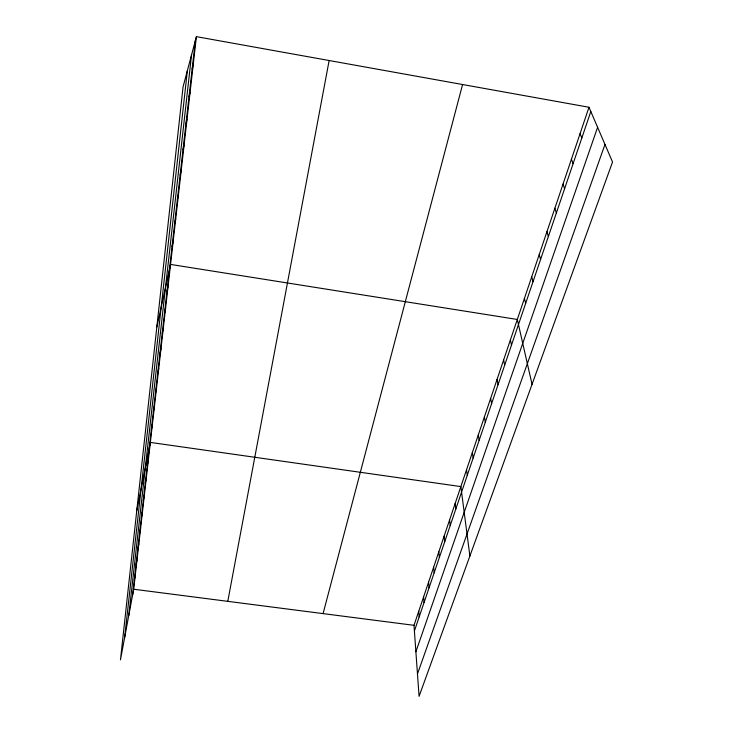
<?xml version="1.0" encoding="UTF-8"?>
<svg xmlns="http://www.w3.org/2000/svg" width="733" height="733" viewBox="0 0 733 733"><rect width="100%" height="100%" fill="white"/><g stroke="black" fill="none" stroke-linecap="round" stroke-linejoin="round"><path stroke-width="1.1" d="M124.637 637.554L187.355 70.68M128.77 615.473L191.533 54.966M132.636 594.857L195.363 40.544M196.398 36.65L183.067 86.833L120.459 659.856L133.69 589.231L196.398 36.65L588.984 107.256L612.541 162.02L419.074 696.35L413.998 625.322L588.984 107.256M134.313 580.014L135.376 574.397M227.789 601.344L329.135 60.527M136.036 564.822L137.089 559.233M139.591 533.377L140.654 527.815M137.795 549.283L138.858 543.703M141.432 517.086L142.504 511.552M143.32 500.392L144.392 494.894M145.262 483.304L146.334 477.824M147.241 465.776L148.313 460.333M151.3 429.95L152.372 424.581M136.75 510.745L150.347 442.411L460.855 486.593L469.88 556.026M153.371 411.625L154.443 406.302M155.497 392.842L156.569 387.565M157.677 373.583L158.749 368.351M159.913 353.819L160.994 348.642M162.204 333.533L163.285 328.411M164.568 312.698L165.64 307.649M166.987 291.303L168.059 286.328M156.835 326.964L170.551 264.421L517.306 319.46L532.048 384.312M172.026 246.737L173.098 241.908M174.656 223.51L175.728 218.773M177.359 199.614L178.431 194.969M180.144 175.031L181.207 170.487M183.003 149.715L184.065 145.29M185.953 123.648L187.016 119.332M188.995 96.783L190.049 92.605M192.128 69.104L193.173 65.054M323.079 613.613L462.578 84.524M414.402 630.985L590.816 111.526M415.886 651.747L597.606 127.285M417.471 673.948L604.972 144.438M133.69 589.231L413.998 625.322M580.078 133.617L581.828 138.006M571.438 159.217L573.096 163.716M563.036 184.075L564.612 188.683M554.881 208.236L556.374 212.946M546.946 231.72L548.366 236.521M539.231 254.562L540.587 259.445M531.727 276.781L533.01 281.738M524.425 298.404L525.643 303.435M510.379 339.965L511.487 345.124M503.635 359.94L504.68 365.162M497.056 379.41L498.046 384.688M490.643 398.395L491.586 403.718M484.394 416.912L485.283 422.272M478.292 434.971L479.135 440.368M472.336 452.591L473.142 458.033M466.527 469.798L467.288 475.268M455.147 503.489L455.825 509.023M449.576 519.981L450.209 525.543M444.134 536.089L444.739 541.669M438.82 551.821L439.388 557.419M433.624 567.195L434.156 572.812M428.548 582.222L429.052 587.857M423.592 596.909L424.059 602.553M418.735 611.276L419.175 616.929"/></g></svg>
